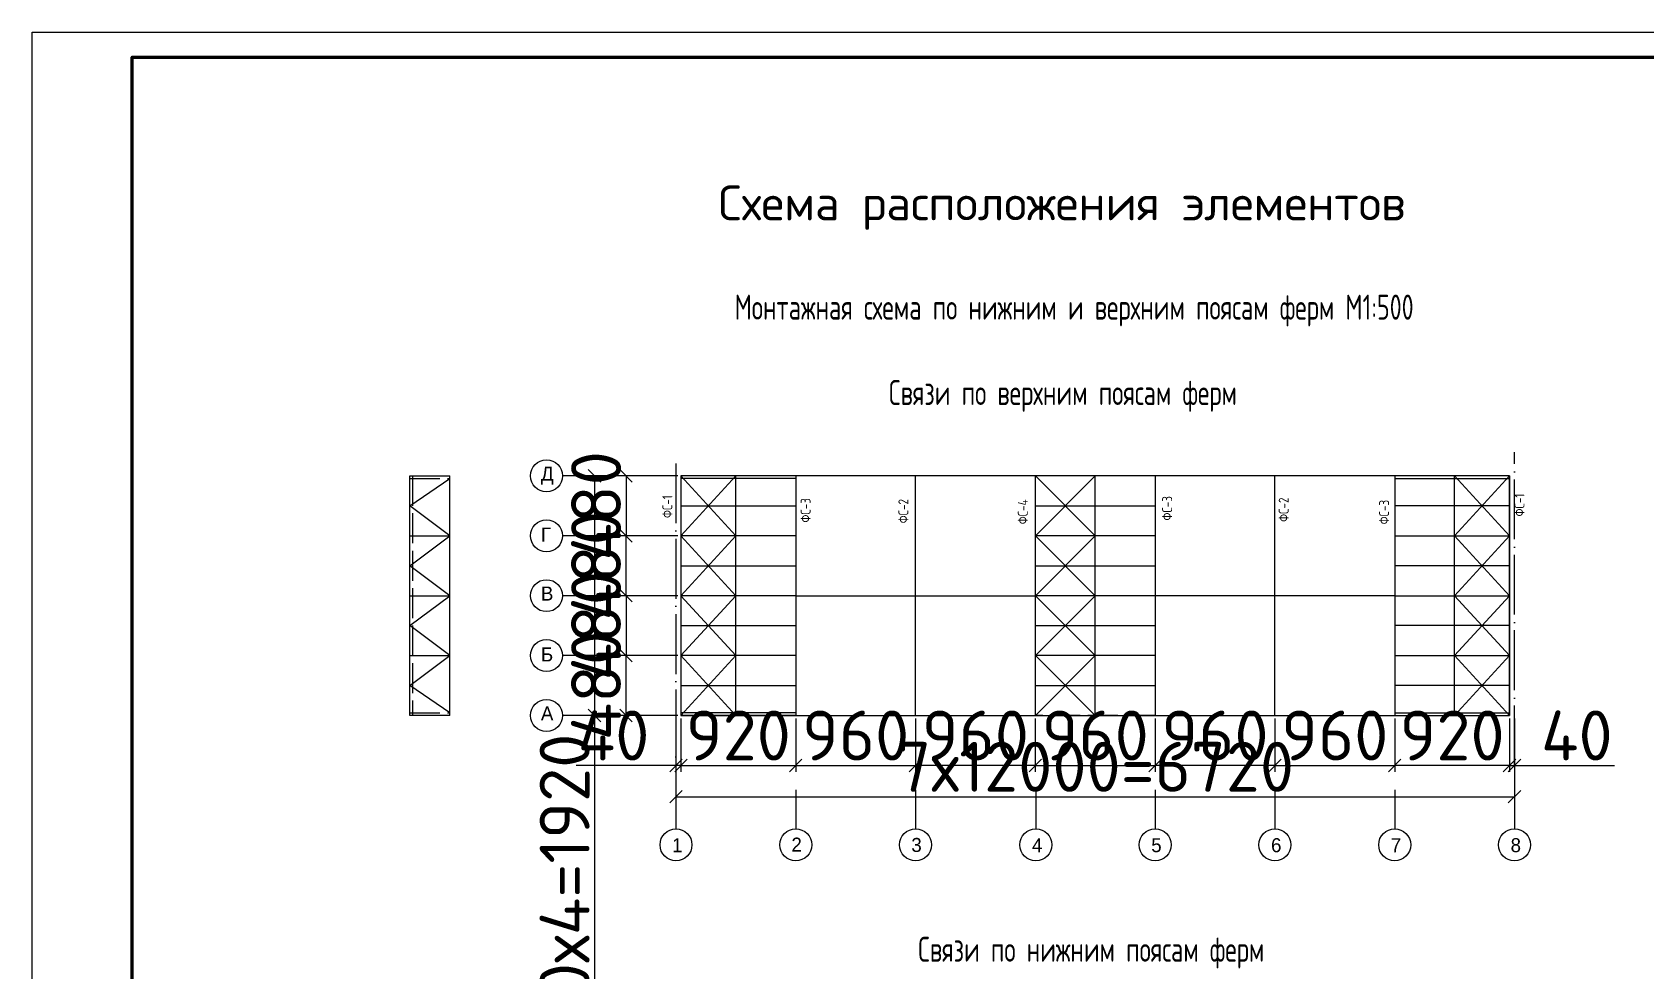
# Model space of a CAD drawing. Header units: millimetres. Extents: x -258606 to -95372, y 16759 to 83244.
# Drawn here: x -124846.1 to -124522.8, y 42157.1 to 42345.1 of the extents above; entities that cross this region are included whole.
import ezdxf

# ---------------------------------------------------------------- set-up
doc = ezdxf.new("R2010")
doc.units = ezdxf.units.MM
doc.header["$LTSCALE"] = 0.5
doc.linetypes.add('ACAD_ISO02W100', pattern=[15, 12, -3])
doc.linetypes.add('ACAD_ISO04W100', pattern=[30, 24, -3, 0, -3])
for name, color, linetype in [('Осевые', 7, 'ACAD_ISO04W100'), ('оси', 7, 'ACAD_ISO04W100'), ('текст', 7, 'Continuous'), ('тонкие', 7, 'Continuous')]:
    doc.layers.add(name, color=color, linetype=linetype)
doc.layers.add('основной', color=7, linetype='Continuous', lineweight=60)
doc.styles.add('style1', font='', dxfattribs={"oblique": 15, "height": 3.5})
doc.styles.add('ГОСТ', font='isocpeur.ttf', dxfattribs={"height": 10})
doc.styles.add('прямой', font='isocpeur.ttf', dxfattribs={"width": 0.7, "height": 3.5})
doc.styles.add('прямой 5', font='isocpeur.ttf', dxfattribs={"width": 0.7, "height": 5})
doc.styles.get('style1').set_extended_font_data('GOST type A')
doc.dimstyles.new('РАЗМЕРЫ_500', dxfattribs={"dimtxt": 10, "dimasz": 2.5, "dimexe": 1.25, "dimexo": 0.625, "dimgap": 1, "dimtad": 3, "dimdec": 1, "dimlfac": 40, "dimrnd": 1, "dimdsep": 46, "dimtxsty": 'ГОСТ', "dimblk1": 'OBLIQUE', "dimblk2": 'OBLIQUE', "dimsah": 1, "dimcen": 2.5, "dimclrt": 7, "dimadec": 0, "dimazin": 0, "dimtfac": 1, "dimtdec": 1, "dimtmove": 0, "dimatfit": 3, "dimfxl": 1, "dimtolj": 1, "dimarcsym": 0})

# ---------------------------------------------------------------- blocks, each defined once
blk = doc.blocks.new('_Oblique')
at = {"color": 0, "linetype": 'ByBlock', "lineweight": -2}
blk.add_line((-0.5, -0.5), (0.5, 0.5), dxfattribs=at)
blk = doc.blocks.new('*D913')
at = {"color": 0, "lineweight": -2, "transparency": 16777216}
for p, q in [((-124716.13, 42207.61), (-124716.13, 42196.98)), ((-124693.13, 42207.61), (-124693.13, 42196.98)), ((-124716.13, 42198.23), (-124693.13, 42198.23))]:
    blk.add_line(p, q, dxfattribs=at)
at = {"layer": 'Defpoints', "color": 0, "transparency": 16777216}
for p in [(-124716.13, 42208.23), (-124693.13, 42208.23), (-124693.13, 42198.23)]:
    blk.add_point(p, dxfattribs=at)
at = {"color": 0, "lineweight": -2, "transparency": 16777216, "xscale": 2.5, "yscale": 2.5, "zscale": 2.5, "rotation": 180}
blk.add_blockref('_Oblique', (-124716.13, 42198.23), dxfattribs=at)
at = {"color": 0, "lineweight": -2, "transparency": 16777216, "xscale": 2.5, "yscale": 2.5, "zscale": 2.5}
blk.add_blockref('_Oblique', (-124693.13, 42198.23), dxfattribs=at)
at = {"color": 7, "transparency": 16777216, "insert": (-124704.63, 42204.23), "char_height": 10, "attachment_point": 5, "style": 'ГОСТ'}
blk.add_mtext('\\A1;920', dxfattribs=at)
blk = doc.blocks.new('*D1000')
at = {"color": 0, "lineweight": -2, "transparency": 16777216}
for p, q in [((-124717.13, 42207.61), (-124717.13, 42196.98)), ((-124716.13, 42207.61), (-124716.13, 42196.98)), ((-124717.13, 42198.23), (-124737.13, 42198.23)), ((-124716.13, 42198.23), (-124717.13, 42198.23)), ((-124716.13, 42198.23), (-124713.63, 42198.23))]:
    blk.add_line(p, q, dxfattribs=at)
at = {"layer": 'Defpoints', "color": 0, "transparency": 16777216}
for p in [(-124717.13, 42208.23), (-124716.13, 42208.23), (-124717.13, 42198.23)]:
    blk.add_point(p, dxfattribs=at)
at = {"color": 0, "lineweight": -2, "transparency": 16777216, "xscale": 2.5, "yscale": 2.5, "zscale": 2.5}
blk.add_blockref('_Oblique', (-124717.13, 42198.23), dxfattribs=at)
at = {"color": 0, "lineweight": -2, "transparency": 16777216, "xscale": 2.5, "yscale": 2.5, "zscale": 2.5, "rotation": 180}
blk.add_blockref('_Oblique', (-124716.13, 42198.23), dxfattribs=at)
at = {"color": 7, "transparency": 16777216, "insert": (-124729.63, 42204.23), "char_height": 10, "attachment_point": 5, "style": 'ГОСТ'}
blk.add_mtext('\\A1;40', dxfattribs=at)
blk = doc.blocks.new('*D1001')
at = {"color": 0, "lineweight": -2, "transparency": 16777216}
for p, q in [((-124693.13, 42207.61), (-124693.13, 42196.98)), ((-124669.13, 42207.61), (-124669.13, 42196.98)), ((-124693.13, 42198.23), (-124669.13, 42198.23))]:
    blk.add_line(p, q, dxfattribs=at)
at = {"layer": 'Defpoints', "color": 0, "transparency": 16777216}
for p in [(-124693.13, 42208.23), (-124669.13, 42208.23), (-124669.13, 42198.23)]:
    blk.add_point(p, dxfattribs=at)
at = {"color": 0, "lineweight": -2, "transparency": 16777216, "xscale": 2.5, "yscale": 2.5, "zscale": 2.5, "rotation": 180}
blk.add_blockref('_Oblique', (-124693.13, 42198.23), dxfattribs=at)
at = {"color": 0, "lineweight": -2, "transparency": 16777216, "xscale": 2.5, "yscale": 2.5, "zscale": 2.5}
blk.add_blockref('_Oblique', (-124669.13, 42198.23), dxfattribs=at)
at = {"color": 7, "transparency": 16777216, "insert": (-124681.13, 42204.23), "char_height": 10, "attachment_point": 5, "style": 'ГОСТ'}
blk.add_mtext('\\A1;960', dxfattribs=at)
blk = doc.blocks.new('*D914')
at = {"color": 0, "lineweight": -2, "transparency": 16777216}
for p, q in [((-124669.13, 42207.61), (-124669.13, 42196.98)), ((-124645.13, 42207.61), (-124645.13, 42196.98)), ((-124645.13, 42198.23), (-124669.13, 42198.23))]:
    blk.add_line(p, q, dxfattribs=at)
at = {"layer": 'Defpoints', "color": 0, "transparency": 16777216}
for p in [(-124669.13, 42208.23), (-124645.13, 42208.23), (-124669.13, 42198.23)]:
    blk.add_point(p, dxfattribs=at)
at = {"color": 0, "lineweight": -2, "transparency": 16777216, "xscale": 2.5, "yscale": 2.5, "zscale": 2.5, "rotation": 180}
blk.add_blockref('_Oblique', (-124669.13, 42198.23), dxfattribs=at)
at = {"color": 0, "lineweight": -2, "transparency": 16777216, "xscale": 2.5, "yscale": 2.5, "zscale": 2.5}
blk.add_blockref('_Oblique', (-124645.13, 42198.23), dxfattribs=at)
at = {"color": 7, "transparency": 16777216, "insert": (-124657.13, 42204.23), "char_height": 10, "attachment_point": 5, "style": 'ГОСТ'}
blk.add_mtext('\\A1;960', dxfattribs=at)
blk = doc.blocks.new('*D915')
at = {"color": 0, "lineweight": -2, "transparency": 16777216}
for p, q in [((-124621.12, 42207.61), (-124621.12, 42196.98)), ((-124597.12, 42207.61), (-124597.12, 42196.98)), ((-124597.12, 42198.23), (-124621.12, 42198.23))]:
    blk.add_line(p, q, dxfattribs=at)
at = {"layer": 'Defpoints', "color": 0, "transparency": 16777216}
for p in [(-124621.12, 42208.23), (-124597.12, 42208.23), (-124621.12, 42198.23)]:
    blk.add_point(p, dxfattribs=at)
at = {"color": 0, "lineweight": -2, "transparency": 16777216, "xscale": 2.5, "yscale": 2.5, "zscale": 2.5, "rotation": 180}
blk.add_blockref('_Oblique', (-124621.12, 42198.23), dxfattribs=at)
at = {"color": 0, "lineweight": -2, "transparency": 16777216, "xscale": 2.5, "yscale": 2.5, "zscale": 2.5}
blk.add_blockref('_Oblique', (-124597.12, 42198.23), dxfattribs=at)
at = {"color": 7, "transparency": 16777216, "insert": (-124609.12, 42204.23), "char_height": 10, "attachment_point": 5, "style": 'ГОСТ'}
blk.add_mtext('\\A1;960', dxfattribs=at)
blk = doc.blocks.new('*D916')
at = {"color": 0, "lineweight": -2, "transparency": 16777216}
for p, q in [((-124645.13, 42207.61), (-124645.13, 42196.98)), ((-124621.12, 42207.61), (-124621.12, 42196.98)), ((-124645.13, 42198.23), (-124621.12, 42198.23))]:
    blk.add_line(p, q, dxfattribs=at)
at = {"layer": 'Defpoints', "color": 0, "transparency": 16777216}
for p in [(-124645.13, 42208.23), (-124621.12, 42208.23), (-124621.12, 42198.23)]:
    blk.add_point(p, dxfattribs=at)
at = {"color": 0, "lineweight": -2, "transparency": 16777216, "xscale": 2.5, "yscale": 2.5, "zscale": 2.5, "rotation": 180}
blk.add_blockref('_Oblique', (-124645.13, 42198.23), dxfattribs=at)
at = {"color": 0, "lineweight": -2, "transparency": 16777216, "xscale": 2.5, "yscale": 2.5, "zscale": 2.5}
blk.add_blockref('_Oblique', (-124621.12, 42198.23), dxfattribs=at)
at = {"color": 7, "transparency": 16777216, "insert": (-124633.12, 42204.23), "char_height": 10, "attachment_point": 5, "style": 'ГОСТ'}
blk.add_mtext('\\A1;960', dxfattribs=at)
blk = doc.blocks.new('*D917')
at = {"color": 0, "lineweight": -2, "transparency": 16777216}
for p, q in [((-124597.12, 42207.61), (-124597.12, 42196.98)), ((-124573.12, 42207.61), (-124573.12, 42196.98)), ((-124597.12, 42198.23), (-124573.12, 42198.23))]:
    blk.add_line(p, q, dxfattribs=at)
at = {"layer": 'Defpoints', "color": 0, "transparency": 16777216}
for p in [(-124597.12, 42208.23), (-124573.12, 42208.23), (-124573.12, 42198.23)]:
    blk.add_point(p, dxfattribs=at)
at = {"color": 0, "lineweight": -2, "transparency": 16777216, "xscale": 2.5, "yscale": 2.5, "zscale": 2.5, "rotation": 180}
blk.add_blockref('_Oblique', (-124597.12, 42198.23), dxfattribs=at)
at = {"color": 0, "lineweight": -2, "transparency": 16777216, "xscale": 2.5, "yscale": 2.5, "zscale": 2.5}
blk.add_blockref('_Oblique', (-124573.12, 42198.23), dxfattribs=at)
at = {"color": 7, "transparency": 16777216, "insert": (-124585.12, 42204.23), "char_height": 10, "attachment_point": 5, "style": 'ГОСТ'}
blk.add_mtext('\\A1;960', dxfattribs=at)
blk = doc.blocks.new('*D918')
at = {"color": 0, "lineweight": -2, "transparency": 16777216}
for p, q in [((-124573.13, 42207.61), (-124573.13, 42196.98)), ((-124550.13, 42207.61), (-124550.13, 42196.98)), ((-124550.13, 42198.23), (-124573.13, 42198.23))]:
    blk.add_line(p, q, dxfattribs=at)
at = {"layer": 'Defpoints', "color": 0, "transparency": 16777216}
for p in [(-124573.13, 42208.23), (-124550.13, 42208.23), (-124573.13, 42198.23)]:
    blk.add_point(p, dxfattribs=at)
at = {"color": 0, "lineweight": -2, "transparency": 16777216, "xscale": 2.5, "yscale": 2.5, "zscale": 2.5}
for p, rotation in [((-124573.13, 42198.23), 180.0000106250629), ((-124550.13, 42198.23), 1.062506298943333e-05)]:
    blk.add_blockref('_Oblique', p, dxfattribs=dict(at, rotation=rotation))
at = {"color": 7, "transparency": 16777216, "insert": (-124561.62, 42204.23), "char_height": 10, "attachment_point": 5, "rotation": 0, "style": 'ГОСТ'}
blk.add_mtext('\\A1;920', dxfattribs=at)
blk = doc.blocks.new('*D919')
at = {"color": 0, "lineweight": -2, "transparency": 16777216}
for p, q in [((-124550.13, 42207.61), (-124550.13, 42196.98)), ((-124549.13, 42207.61), (-124549.13, 42196.98)), ((-124550.13, 42198.23), (-124552.62, 42198.23)), ((-124550.13, 42198.23), (-124549.13, 42198.23)), ((-124549.13, 42198.23), (-124529.12, 42198.23))]:
    blk.add_line(p, q, dxfattribs=at)
at = {"layer": 'Defpoints', "color": 0, "transparency": 16777216}
for p in [(-124550.13, 42208.23), (-124549.13, 42208.23), (-124549.13, 42198.23)]:
    blk.add_point(p, dxfattribs=at)
at = {"color": 0, "lineweight": -2, "transparency": 16777216, "xscale": 2.5, "yscale": 2.5, "zscale": 2.5}
for p, rotation in [((-124550.13, 42198.23), 1.062506298943333e-05), ((-124549.13, 42198.23), 180.0000106250629)]:
    blk.add_blockref('_Oblique', p, dxfattribs=dict(at, rotation=rotation))
at = {"color": 7, "transparency": 16777216, "insert": (-124536.63, 42204.23), "char_height": 10, "attachment_point": 5, "rotation": 0, "style": 'ГОСТ'}
blk.add_mtext('\\A1;40', dxfattribs=at)
blk = doc.blocks.new('*D920')
at = {"color": 0, "lineweight": -2, "transparency": 16777216}
for p, q in [((-124717.13, 42208.52), (-124717.13, 42190.71)), ((-124549.12, 42197.61), (-124549.12, 42190.71)), ((-124717.13, 42191.96), (-124549.12, 42191.96))]:
    blk.add_line(p, q, dxfattribs=at)
at = {"layer": 'Defpoints', "color": 0, "transparency": 16777216}
for p in [(-124717.13, 42209.15), (-124549.12, 42198.23), (-124549.12, 42191.96)]:
    blk.add_point(p, dxfattribs=at)
at = {"color": 0, "lineweight": -2, "transparency": 16777216, "xscale": 2.5, "yscale": 2.5, "zscale": 2.5, "rotation": 180}
blk.add_blockref('_Oblique', (-124717.13, 42191.96), dxfattribs=at)
at = {"color": 0, "lineweight": -2, "transparency": 16777216, "xscale": 2.5, "yscale": 2.5, "zscale": 2.5}
blk.add_blockref('_Oblique', (-124549.12, 42191.96), dxfattribs=at)
at = {"color": 7, "transparency": 16777216, "insert": (-124633.13, 42197.96), "char_height": 10, "attachment_point": 5, "style": 'ГОСТ'}
blk.add_mtext('\\A1;7х12000=6720', dxfattribs=at)
blk = doc.blocks.new('*D1002')
at = {"color": 0, "lineweight": -2, "transparency": 16777216}
for p, q in [((-124716.75, 42256.23), (-124728.38, 42256.23)), ((-124727.13, 42256.23), (-124727.13, 42244.23)), ((-124716.75, 42244.23), (-124728.38, 42244.23))]:
    blk.add_line(p, q, dxfattribs=at)
at = {"layer": 'Defpoints', "color": 0, "transparency": 16777216}
for p in [(-124716.13, 42256.23), (-124727.13, 42244.23), (-124716.13, 42244.23)]:
    blk.add_point(p, dxfattribs=at)
at = {"color": 0, "lineweight": -2, "transparency": 16777216, "xscale": 2.5, "yscale": 2.5, "zscale": 2.5}
for p, rotation in [((-124727.13, 42256.23), 90), ((-124727.13, 42244.23), 270)]:
    blk.add_blockref('_Oblique', p, dxfattribs=dict(at, rotation=rotation))
at = {"color": 7, "transparency": 16777216, "insert": (-124733.13, 42250.23), "char_height": 10, "attachment_point": 5, "rotation": 90, "style": 'ГОСТ'}
blk.add_mtext('\\A1;480', dxfattribs=at)
blk = doc.blocks.new('*D921')
at = {"color": 0, "lineweight": -2, "transparency": 16777216}
for p, q in [((-124716.75, 42244.23), (-124728.38, 42244.23)), ((-124727.13, 42232.23), (-124727.13, 42244.23)), ((-124716.75, 42232.23), (-124728.38, 42232.23))]:
    blk.add_line(p, q, dxfattribs=at)
at = {"layer": 'Defpoints', "color": 0, "transparency": 16777216}
for p in [(-124727.13, 42244.23), (-124716.13, 42244.23), (-124716.13, 42232.23)]:
    blk.add_point(p, dxfattribs=at)
at = {"color": 0, "lineweight": -2, "transparency": 16777216, "xscale": 2.5, "yscale": 2.5, "zscale": 2.5}
for p, rotation in [((-124727.13, 42244.23), 90), ((-124727.13, 42232.23), 270)]:
    blk.add_blockref('_Oblique', p, dxfattribs=dict(at, rotation=rotation))
at = {"color": 7, "transparency": 16777216, "insert": (-124733.13, 42238.23), "char_height": 10, "attachment_point": 5, "rotation": 90, "style": 'ГОСТ'}
blk.add_mtext('\\A1;480', dxfattribs=at)
blk = doc.blocks.new('*D922')
at = {"color": 0, "lineweight": -2, "transparency": 16777216}
for p, q in [((-124716.75, 42220.23), (-124728.38, 42220.23)), ((-124727.13, 42208.23), (-124727.13, 42220.23)), ((-124716.75, 42208.23), (-124728.38, 42208.23))]:
    blk.add_line(p, q, dxfattribs=at)
at = {"layer": 'Defpoints', "color": 0, "transparency": 16777216}
for p in [(-124727.13, 42220.23), (-124716.13, 42220.23), (-124716.13, 42208.23)]:
    blk.add_point(p, dxfattribs=at)
at = {"color": 0, "lineweight": -2, "transparency": 16777216, "xscale": 2.5, "yscale": 2.5, "zscale": 2.5}
for p, rotation in [((-124727.13, 42220.23), 90), ((-124727.13, 42208.23), 270)]:
    blk.add_blockref('_Oblique', p, dxfattribs=dict(at, rotation=rotation))
at = {"color": 7, "transparency": 16777216, "insert": (-124733.13, 42214.23), "char_height": 10, "attachment_point": 5, "rotation": 90, "style": 'ГОСТ'}
blk.add_mtext('\\A1;480', dxfattribs=at)
blk = doc.blocks.new('*D923')
at = {"color": 0, "lineweight": -2, "transparency": 16777216}
for p, q in [((-124716.75, 42232.23), (-124728.38, 42232.23)), ((-124727.13, 42232.23), (-124727.13, 42220.23)), ((-124716.75, 42220.23), (-124728.38, 42220.23))]:
    blk.add_line(p, q, dxfattribs=at)
at = {"layer": 'Defpoints', "color": 0, "transparency": 16777216}
for p in [(-124716.13, 42232.23), (-124727.13, 42220.23), (-124716.13, 42220.23)]:
    blk.add_point(p, dxfattribs=at)
at = {"color": 0, "lineweight": -2, "transparency": 16777216, "xscale": 2.5, "yscale": 2.5, "zscale": 2.5}
for p, rotation in [((-124727.13, 42232.23), 90), ((-124727.13, 42220.23), 270)]:
    blk.add_blockref('_Oblique', p, dxfattribs=dict(at, rotation=rotation))
at = {"color": 7, "transparency": 16777216, "insert": (-124733.13, 42226.23), "char_height": 10, "attachment_point": 5, "rotation": 90, "style": 'ГОСТ'}
blk.add_mtext('\\A1;480', dxfattribs=at)
blk = doc.blocks.new('*D924')
at = {"color": 0, "lineweight": -2, "transparency": 16777216}
for p, q in [((-124717.75, 42256.23), (-124734.69, 42256.23)), ((-124733.44, 42256.23), (-124733.44, 42208.23)), ((-124717.75, 42208.23), (-124734.69, 42208.23)), ((-124733.44, 42208.23), (-124733.44, 42129.73))]:
    blk.add_line(p, q, dxfattribs=at)
at = {"layer": 'Defpoints', "color": 0, "transparency": 16777216}
for p in [(-124717.13, 42256.23), (-124733.44, 42208.23), (-124717.13, 42208.23)]:
    blk.add_point(p, dxfattribs=at)
at = {"color": 0, "lineweight": -2, "transparency": 16777216, "xscale": 2.5, "yscale": 2.5, "zscale": 2.5}
for p, rotation in [((-124733.44, 42256.23), 90), ((-124733.44, 42208.23), 270)]:
    blk.add_blockref('_Oblique', p, dxfattribs=dict(at, rotation=rotation))
at = {"color": 7, "transparency": 16777216, "insert": (-124739.44, 42167.73), "char_height": 10, "attachment_point": 5, "rotation": 90, "style": 'ГОСТ'}
blk.add_mtext('\\A1;6000х4=1920', dxfattribs=at)

msp = doc.modelspace()

# ---------------------------------------------------------------- linework, layer by layer
at = {"extrusion": (-1.34631e-16, -3.16371e-09, 1)}
for p, q in [((-124846.09721, 41751.07247), (-124846.09721, 42345.07247)), ((-124846.09721, 42345.07247), (-124005.09721, 42345.07247))]:
    msp.add_line(p, q, dxfattribs=at)
at = {"layer": 'Осевые'}
for p, q in [((-124549.125, 42198.23264), (-124549.125, 42260.98357)), ((-124717.125, 42258.7225), (-124717.125, 42198.23263))]:
    msp.add_line(p, q, dxfattribs=at)
at = {"layer": 'оси', "ltscale": 20}
for p, q in [((-124727.125, 42256.23263), (-124739.86693, 42256.23263)), ((-124727.125, 42244.23263), (-124739.86693, 42244.23263)), ((-124727.125, 42232.23263), (-124739.86693, 42232.23263)), ((-124727.125, 42220.23263), (-124739.86693, 42220.23263)), ((-124727.125, 42208.23263), (-124739.86693, 42208.23263)), ((-124693.125, 42193.36682), (-124693.125, 42185.52794)), ((-124669.125, 42193.36682), (-124669.125, 42185.52794)), ((-124645.01866, 42193.36682), (-124645.01866, 42185.52794)), ((-124621.125, 42193.36682), (-124621.125, 42185.52794)), ((-124597.125, 42193.36682), (-124597.125, 42185.52794)), ((-124573.125, 42193.36682), (-124573.125, 42185.52794)), ((-124549.125, 42193.36682), (-124549.125, 42185.52794)), ((-124717.125, 42191.95516), (-124717.125, 42185.52794))]:
    msp.add_line(p, q, dxfattribs=at)
at = {"layer": 'основной', "lineweight": 0, "extrusion": (-1.34631e-16, -3.16371e-09, 1)}
msp.add_line((-124010.09721, 42340.07247), (-124826.09721, 42340.07247), dxfattribs=at)
msp.add_line((-124010.09721, 42340.07247), (-124826.09721, 42340.07247), dxfattribs=at)
at = {"layer": 'основной', "elevation": -0.00001}
msp.add_lwpolyline([(-124010.09721, 41756.07247), (-124826.09721, 41756.07247), (-124826.09721, 42340.07247), (-124010.09721, 42340.07247), (-124010.09721, 41756.07247)], dxfattribs=at)
at = {"layer": 'текст', "ltscale": 20}
for centre in [(-124743.06693, 42256.23263), (-124743.06693, 42244.23263), (-124743.06693, 42232.23263), (-124743.06693, 42220.23263), (-124743.06693, 42208.23263), (-124717.125, 42182.32794), (-124693.125, 42182.32794), (-124669.125, 42182.32794), (-124645.01866, 42182.32794), (-124621.125, 42182.32794), (-124597.125, 42182.32794), (-124573.125, 42182.32794), (-124549.125, 42182.32794)]:
    msp.add_circle(centre, 3.2, dxfattribs=at)
at = {"layer": 'тонкие'}
for p, q in [((-124770.42779, 42256.23263), (-124762.46029, 42256.23263)), ((-124770.42779, 42244.23263), (-124770.42779, 42256.23263)), ((-124770.42779, 42250.23263), (-124762.46029, 42255.73263)), ((-124762.46029, 42208.23263), (-124762.46029, 42256.23263)), ((-124716.125, 42256.23263), (-124716.125, 42208.23263)), ((-124550.125, 42256.23263), (-124716.125, 42256.23263)), ((-124716.125, 42256.23263), (-124705.125, 42244.23263)), ((-124716.125, 42244.23263), (-124705.125, 42256.23263)), ((-124693.125, 42255.73263), (-124716.125, 42255.73263)), ((-124705.125, 42244.23263), (-124705.125, 42256.23263)), ((-124693.125, 42256.23263), (-124693.125, 42244.23263)), ((-124669.125, 42208.23263), (-124669.125, 42256.23263)), ((-124669.125, 42208.23263), (-124669.125, 42256.23263)), ((-124645.125, 42256.23263), (-124633.125, 42244.23263)), ((-124633.125, 42256.23263), (-124645.125, 42244.23263)), ((-124645.125, 42244.23263), (-124645.125, 42256.23263)), ((-124633.125, 42244.23263), (-124633.125, 42256.23263)), ((-124621.125, 42256.23263), (-124621.125, 42244.23263)), ((-124597.125, 42208.23263), (-124597.125, 42256.23263)), ((-124573.125, 42256.23263), (-124573.125, 42244.23263)), ((-124573.125, 42255.73263), (-124550.125, 42255.73263)), ((-124550.125, 42256.23263), (-124561.125, 42244.23263)), ((-124550.125, 42244.23263), (-124561.125, 42256.23263)), ((-124561.125, 42244.23263), (-124561.125, 42256.23263)), ((-124550.125, 42208.23263), (-124550.125, 42256.23263)), ((-124550.125, 42256.23263), (-124550.125, 42208.23263)), ((-124550.125, 42256.23263), (-124550.125, 42208.23263)), ((-124762.46029, 42244.23263), (-124770.42779, 42250.23263)), ((-124716.125, 42250.23263), (-124693.125, 42250.23263)), ((-124645.125, 42250.23263), (-124621.125, 42250.23263)), ((-124550.125, 42250.23263), (-124573.125, 42250.23263)), ((-124770.42779, 42232.23263), (-124770.42779, 42244.23263)), ((-124770.42779, 42238.23263), (-124762.46029, 42244.23263)), ((-124770.42779, 42244.23263), (-124762.46029, 42244.23263)), ((-124705.125, 42244.23263), (-124716.125, 42244.23263)), ((-124716.125, 42244.23263), (-124705.125, 42232.23263)), ((-124716.125, 42232.23263), (-124705.125, 42244.23263)), ((-124693.125, 42244.23263), (-124705.125, 42244.23263)), ((-124705.125, 42232.23263), (-124705.125, 42244.23263)), ((-124693.125, 42244.23263), (-124693.125, 42232.23263)), ((-124621.125, 42244.23263), (-124645.125, 42244.23263)), ((-124645.125, 42244.23263), (-124633.125, 42232.23263)), ((-124633.125, 42244.23263), (-124645.125, 42232.23263)), ((-124645.125, 42232.23263), (-124645.125, 42244.23263)), ((-124633.125, 42232.23263), (-124633.125, 42244.23263)), ((-124621.125, 42244.23263), (-124621.125, 42232.23263)), ((-124573.125, 42244.23263), (-124561.125, 42244.23263)), ((-124573.125, 42244.23263), (-124573.125, 42232.23263)), ((-124561.125, 42244.23263), (-124550.125, 42244.23263)), ((-124550.125, 42244.23263), (-124561.125, 42232.23263)), ((-124550.125, 42232.23263), (-124561.125, 42244.23263)), ((-124561.125, 42232.23263), (-124561.125, 42244.23263)), ((-124762.46029, 42232.23263), (-124770.42779, 42238.23263)), ((-124716.125, 42238.23263), (-124693.125, 42238.23263)), ((-124645.125, 42238.23263), (-124621.125, 42238.23263)), ((-124550.125, 42238.23263), (-124573.125, 42238.23263)), ((-124770.42779, 42220.23263), (-124770.42779, 42232.23263)), ((-124770.42779, 42226.23263), (-124762.46029, 42232.23263)), ((-124770.42779, 42232.23263), (-124762.46029, 42232.23263)), ((-124705.125, 42232.23263), (-124716.125, 42232.23263)), ((-124716.125, 42232.23263), (-124705.125, 42220.23263)), ((-124716.125, 42220.23263), (-124705.125, 42232.23263)), ((-124693.125, 42232.23263), (-124705.125, 42232.23263)), ((-124705.125, 42220.23263), (-124705.125, 42232.23263)), ((-124693.125, 42232.23263), (-124693.125, 42220.23263)), ((-124693.125, 42232.23263), (-124645.125, 42232.23263)), ((-124693.125, 42232.23263), (-124645.125, 42232.23263)), ((-124621.125, 42232.23263), (-124645.125, 42232.23263)), ((-124645.125, 42232.23263), (-124633.125, 42220.23263)), ((-124633.125, 42232.23263), (-124645.125, 42220.23263)), ((-124645.125, 42220.23263), (-124645.125, 42232.23263)), ((-124633.125, 42220.23263), (-124633.125, 42232.23263)), ((-124621.125, 42232.23263), (-124621.125, 42220.23263)), ((-124573.125, 42232.23263), (-124621.125, 42232.23263)), ((-124573.125, 42232.23263), (-124561.125, 42232.23263)), ((-124573.125, 42232.23263), (-124573.125, 42220.23263)), ((-124561.125, 42232.23263), (-124550.125, 42232.23263)), ((-124550.125, 42232.23263), (-124561.125, 42220.23263)), ((-124550.125, 42220.23263), (-124561.125, 42232.23263)), ((-124561.125, 42220.23263), (-124561.125, 42232.23263)), ((-124762.46029, 42220.23263), (-124770.42779, 42226.23263)), ((-124716.125, 42226.23263), (-124693.125, 42226.23263)), ((-124645.125, 42226.23263), (-124621.125, 42226.23263)), ((-124550.125, 42226.23263), (-124573.125, 42226.23263)), ((-124770.42779, 42208.23263), (-124770.42779, 42220.23263)), ((-124770.42779, 42214.23263), (-124762.46029, 42220.23263)), ((-124770.42779, 42220.23263), (-124762.46029, 42220.23263)), ((-124705.125, 42220.23263), (-124716.125, 42220.23263)), ((-124716.125, 42220.23263), (-124705.125, 42208.23263)), ((-124716.125, 42208.23263), (-124705.125, 42220.23263)), ((-124693.125, 42220.23263), (-124705.125, 42220.23263)), ((-124705.125, 42208.23263), (-124705.125, 42220.23263)), ((-124693.125, 42220.23263), (-124693.125, 42208.23263)), ((-124621.125, 42220.23263), (-124645.125, 42220.23263)), ((-124645.125, 42220.23263), (-124633.125, 42208.23263)), ((-124633.125, 42220.23263), (-124645.125, 42208.23263)), ((-124645.125, 42208.23263), (-124645.125, 42220.23263)), ((-124633.125, 42208.23263), (-124633.125, 42220.23263)), ((-124621.125, 42220.23263), (-124621.125, 42208.23263)), ((-124573.125, 42220.23263), (-124561.125, 42220.23263)), ((-124573.125, 42220.23263), (-124573.125, 42208.23263)), ((-124561.125, 42220.23263), (-124550.125, 42220.23263)), ((-124550.125, 42220.23263), (-124561.125, 42208.23263)), ((-124550.125, 42208.23263), (-124561.125, 42220.23263)), ((-124561.125, 42208.23263), (-124561.125, 42220.23263)), ((-124762.46029, 42208.73263), (-124770.42779, 42214.23263)), ((-124716.125, 42214.23263), (-124693.125, 42214.23263)), ((-124645.125, 42214.23263), (-124621.125, 42214.23263)), ((-124550.125, 42214.23263), (-124573.125, 42214.23263)), ((-124762.46029, 42208.23263), (-124770.42779, 42208.23263)), ((-124693.125, 42208.73263), (-124716.125, 42208.73263)), ((-124716.125, 42208.23263), (-124550.125, 42208.23263)), ((-124705.125, 42208.23263), (-124716.125, 42208.23263)), ((-124693.125, 42208.23263), (-124705.125, 42208.23263)), ((-124573.125, 42208.73263), (-124550.125, 42208.73263)), ((-124573.125, 42208.23263), (-124561.125, 42208.23263)), ((-124561.125, 42208.23263), (-124550.125, 42208.23263))]:
    msp.add_line(p, q, dxfattribs=at)
at = {"layer": 'тонкие', "linetype": 'ACAD_ISO02W100'}
for p, q in [((-124770.42779, 42255.73263), (-124762.46029, 42255.73263)), ((-124769.92779, 42256.23263), (-124769.92779, 42208.23263)), ((-124770.42779, 42208.73263), (-124762.46029, 42208.73263)), ((-124621.125, 42208.23263), (-124645.125, 42208.23263))]:
    msp.add_line(p, q, dxfattribs=at)

# ---------------------------------------------------------------- texts
at = {"char_height": 5, "attachment_point": 1, "style": 'прямой 5'}
for s, width, insert in [('Монтажная схема по нижним и верхним поясам ферм М1:500', 151.8446136, (-124705.3743, 42292.51687)), ('Связи по верхним поясам ферм', 123.6307629, (-124674.46111, 42275.41414)), ('Связи по нижним поясам ферм', 102.4758725, (-124668.59514, 42163.91146))]:
    msp.add_mtext_dynamic_manual_height_columns(s, width=width, gutter_width=25, heights=[0], dxfattribs=dict(at, insert=insert))
at = {"layer": 'текст', "linetype": 'Continuous', "ltscale": 20}
for s, p in [('Д', (-124744.18489, 42255.25411)), ('Г', (-124744.18489, 42243.06436)), ('В', (-124744.18489, 42231.25411)), ('Б', (-124744.18489, 42219.06436)), ('А', (-124744.18489, 42207.25411)), ('1', (-124717.90071, 42180.85588)), ('2', (-124693.99517, 42180.97707)), ('3', (-124669.96822, 42180.90595)), ('4', (-124645.79437, 42180.85588)), ('5', (-124621.9007, 42180.85588)), ('6', (-124597.9007, 42180.85588)), ('7', (-124573.9007, 42180.85588)), ('8', (-124549.90071, 42180.85588))]:
    msp.add_text(s, height=2.8, dxfattribs=at).set_placement(p)
at = {"layer": 'текст', "linetype": 'Continuous', "ltscale": 20, "style": 'style1'}
for s, p in [('ФС-1', (-124717.85506, 42247.78449)), ('ФС-3', (-124690.15685, 42246.87629)), ('ФС-2', (-124670.55893, 42246.72528)), ('ФС-4', (-124646.62773, 42246.53598)), ('ФС-3', (-124617.71455, 42247.28466)), ('ФС-2', (-124594.36174, 42247.01242)), ('ФС-3', (-124574.24477, 42246.51896)), ('ФС-1', (-124547.125, 42248.09715))]:
    msp.add_text(s, height=2, rotation=90, dxfattribs=at).set_placement(p)
at = {"layer": 'тонкие', "extrusion": (-1.34631e-16, -3.16371e-09, 1), "style": 'прямой'}
msp.add_text('Схема расположения элементов', height=7, dxfattribs=at).set_placement((-124708.6234, 42307.40544, -0.00013))

# ---------------------------------------------------------------- dimensions: what is measured, and where the dimension line sits
for base, p1, p2, angle, picture, middle in [((-124727.125, 42244.23263), (-124716.125, 42256.23263), (-124716.125, 42244.23263), 90, '*D1002', (-124727.125, 42250.23263)), ((-124727.125, 42244.23263), (-124716.125, 42232.23263), (-124716.125, 42244.23263), 270, '*D921', (-124727.125, 42238.23263)), ((-124727.125, 42220.23263), (-124716.125, 42232.23263), (-124716.125, 42220.23263), 90, '*D923', (-124727.125, 42226.23263)), ((-124727.125, 42220.23263), (-124716.125, 42208.23262), (-124716.125, 42220.23263), 270, '*D922', (-124727.125, 42214.23262)), ((-124573.125, 42198.23264), (-124550.125, 42208.23264), (-124573.125, 42208.23264), 180.0000106, '*D918', (-124561.625, 42198.23264))]:
    dim = msp.add_linear_dim(base=base, p1=p1, p2=p2, angle=angle, dimstyle='РАЗМЕРЫ_500')
    dim.commit()
    dim.dimension.update_dxf_attribs({"geometry": picture, "text_midpoint": middle, "dimtype": 160})
dim = msp.add_linear_dim(base=(-124733.43971, 42208.23262), p1=(-124717.125, 42256.23263), p2=(-124717.125, 42208.23262), angle=90, text='6000х4=<>', dimstyle='РАЗМЕРЫ_500')
dim.commit()
dim.dimension.update_dxf_attribs({"geometry": '*D924', "text_midpoint": (-124739.43971, 42167.73262)})
for base, p1, p2, picture, middle in [((-124717.125, 42198.23263), (-124716.125, 42208.23263), (-124717.125, 42208.23263), '*D1000', (-124729.625, 42204.23263)), ((-124669.125, 42198.23263), (-124693.125, 42208.23263), (-124669.125, 42208.23263), '*D1001', (-124681.125, 42204.23263)), ((-124621.125, 42198.23263), (-124645.125, 42208.23263), (-124621.125, 42208.23263), '*D916', (-124633.125, 42204.23263)), ((-124573.125, 42198.23263), (-124597.125, 42208.23263), (-124573.125, 42208.23263), '*D917', (-124585.125, 42204.23263))]:
    dim = msp.add_linear_dim(base=base, p1=p1, p2=p2, dimstyle='РАЗМЕРЫ_500')
    dim.commit()
    dim.dimension.update_dxf_attribs({"geometry": picture, "text_midpoint": middle})
dim = msp.add_linear_dim(base=(-124549.12499, 42191.95516), p1=(-124717.125, 42209.14929), p2=(-124549.12499, 42198.23265), text='7х12000=<>', dimstyle='РАЗМЕРЫ_500')
dim.commit()
dim.dimension.update_dxf_attribs({"geometry": '*D920', "text_midpoint": (-124633.12501, 42191.95516), "dimtype": 160})
dim = msp.add_linear_dim(base=(-124693.125, 42198.23263), p1=(-124716.125, 42208.23263), p2=(-124693.125, 42208.23263), dimstyle='РАЗМЕРЫ_500')
dim.commit()
dim.dimension.update_dxf_attribs({"geometry": '*D913', "text_midpoint": (-124704.625, 42198.23263), "dimtype": 160})
for base, p1, p2, angle, picture, middle in [((-124669.125, 42198.23263), (-124645.125, 42208.23263), (-124669.125, 42208.23263), 180, '*D914', (-124657.125, 42204.23263)), ((-124621.125, 42198.23263), (-124597.125, 42208.23263), (-124621.125, 42208.23263), 180, '*D915', (-124609.125, 42204.23263)), ((-124549.125, 42198.23264), (-124550.125, 42208.23264), (-124549.125, 42208.23264), 180.0000106, '*D919', (-124536.625, 42204.23265))]:
    dim = msp.add_linear_dim(base=base, p1=p1, p2=p2, angle=angle, dimstyle='РАЗМЕРЫ_500')
    dim.commit()
    dim.dimension.update_dxf_attribs({"geometry": picture, "text_midpoint": middle})

doc.saveas('drawing.dxf')
